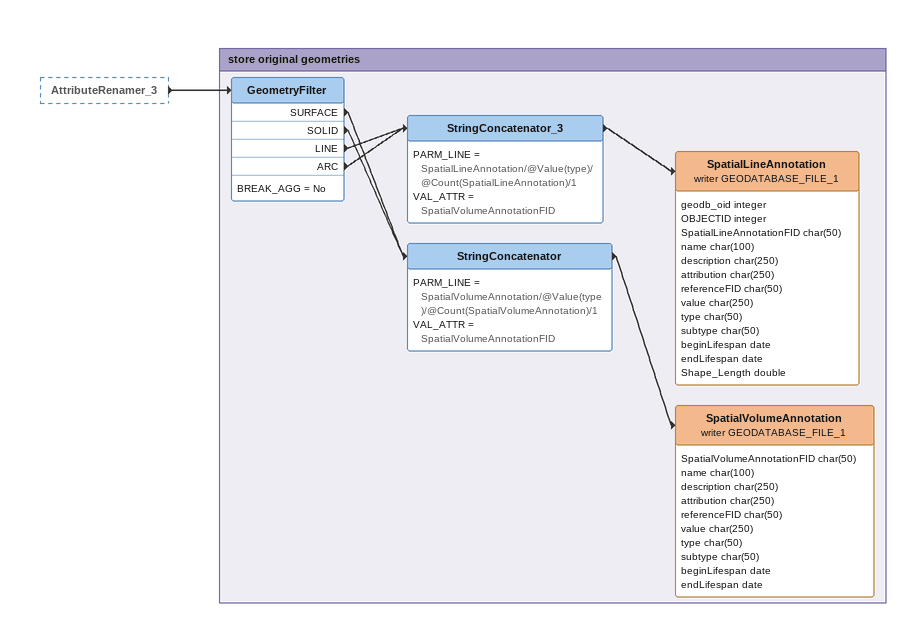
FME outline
AttributeRenamer_3 [outside]
    -> GeometryFilter

Bookmark: store original geometries
GeometryFilter
    BREAK_AGG = No
    SURFACE -> StringConcatenator
    SOLID -> StringConcatenator
    LINE -> StringConcatenator_3
    ARC -> StringConcatenator_3
StringConcatenator_3
    PARM_LINE = SpatialLineAnnotation/@Value(type)/@Count(SpatialLineAnnotation)/1
    VAL_ATTR = SpatialVolumeAnnotationFID
    -> SpatialLineAnnotation (writer GEODATABASE_FILE_1)
SpatialLineAnnotation (writer GEODATABASE_FILE_1)
    attributes: geodb_oid integer, OBJECTID integer, SpatialLineAnnotationFID char(50), name char(100), description char(250), attribution char(250), referenceFID char(50), value char(250), type char(50), subtype char(50), beginLifespan date, endLifespan date, Shape_Length double
StringConcatenator
    PARM_LINE = SpatialVolumeAnnotation/@Value(type)/@Count(SpatialVolumeAnnotation)/1
    VAL_ATTR = SpatialVolumeAnnotationFID
    -> SpatialVolumeAnnotation (writer GEODATABASE_FILE_1)
SpatialVolumeAnnotation (writer GEODATABASE_FILE_1)
    attributes: SpatialVolumeAnnotationFID char(50), name char(100), description char(250), attribution char(250), referenceFID char(50), value char(250), type char(50), subtype char(50), beginLifespan date, endLifespan date
